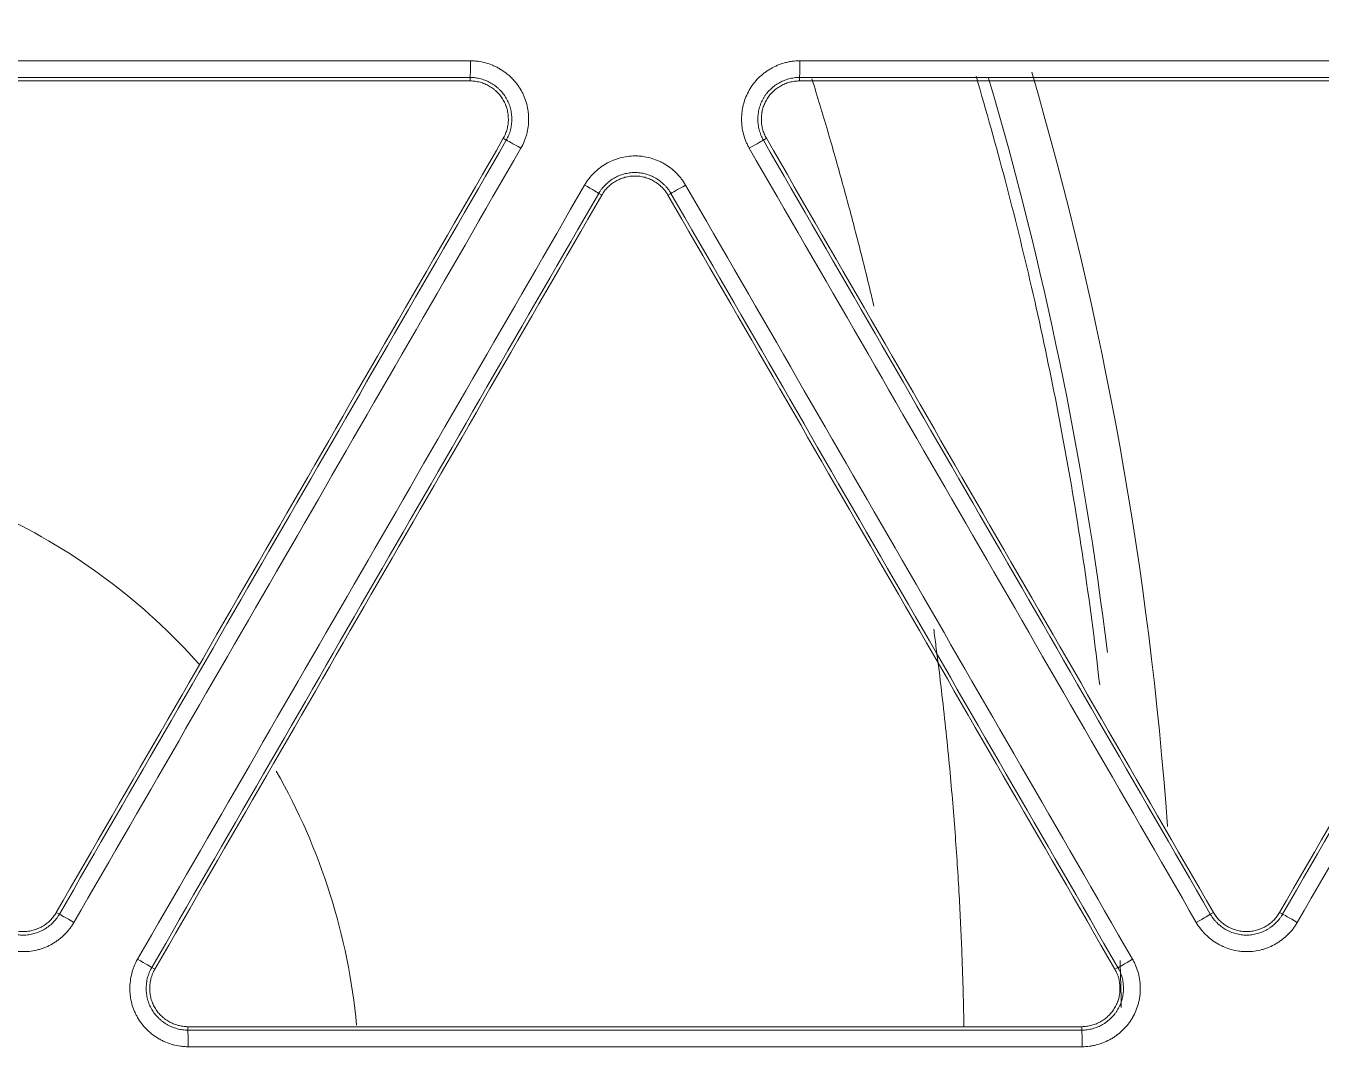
# Model space of a CAD drawing. Header units: inches. Extents: x 405346 to 489838, y -25612 to 14934.
# Drawn here: x 467314.34 to 467351.39, y 4321.95 to 4351.68 of the extents above; entities that cross this region are included whole.
import ezdxf

# ---------------------------------------------------------------- set-up
doc = ezdxf.new("R2010")
doc.units = ezdxf.units.IN
doc.header["$LTSCALE"] = 200
doc.header["$MEASUREMENT"] = 0
doc.layers.add('SS-EQ', color=2, linetype='Continuous', lineweight=20)

# ---------------------------------------------------------------- blocks, each defined once
blk = doc.blocks.new('4way무풍')
at = {"layer": 'SS-EQ'}
for p, q in [((82.781, 28.682), (82.781, 28.782)), ((92.203, 28.782), (92.203, 28.682)), ((83.815, 26.991), (83.729, 27.041)), ((91.255, 27.041), (91.168, 26.991)), ((86.544, 25.415), (86.458, 25.465)), ((88.526, 25.465), (88.44, 25.415)), ((70.941, 4.892), (71.028, 4.843)), ((103.956, 4.842), (104.043, 4.892)), ((105.938, 4.892), (106.024, 4.843)), ((73.67, 3.317), (73.757, 3.267)), ((101.227, 3.267), (101.313, 3.317)), ((74.705, 1.625), (74.705, 1.525)), ((100.279, 1.525), (100.279, 1.625))]:
    blk.add_line(p, q, dxfattribs=at)
for centre, radius, start, end in [((0, 0), 102.993, 4.09253, 16.31439), ((0, 0), 101.761, 6.95812, 16.43625), ((61.6, 0), 18.006, 41.7312, 64.5963), ((61.6, 0), 18.006, 5.307, 29.7385)]:
    blk.add_arc(centre, radius, start, end, dxfattribs=at)
for centre, major_axis, ratio, start_param, end_param in [((82.781, 29.256), (0, 0.474), 0.014534, 3.176605, 4.716392), ((92.203, 29.256), (0, -0.474), 0.016394, 0.034867, 1.574608), ((84.225, 26.754), (0.41, -0.237), 0.010572, 1.559738, 3.106684), ((90.758, 26.754), (-0.41, -0.237), 0.005043, 1.586539, 3.106686), ((86.047, 25.702), (-0.41, 0.237), 0.010606, 3.176501, 4.700915), ((88.936, 25.702), (0.41, 0.237), 0.004965, 3.1765, 4.727779), ((71.438, 4.606), (0.41, -0.237), 0.006886, 1.560173, 3.106685), ((103.546, 4.606), (-0.41, -0.237), 0.009042, 1.587555, 3.106685), ((106.434, 4.606), (0.41, -0.237), 0.010293, 1.554051, 3.106684), ((73.26, 3.554), (-0.41, 0.237), 0.006926, 3.1765, 4.701388), ((101.723, 3.554), (-0.41, -0.237), 0.008957, 0.034908, 1.587165), ((74.704, 1.052), (0, 0.474), 0.013267, 4.712531, 6.248276), ((100.279, 1.052), (0, 0.474), 0.018355, 4.712513, 6.248273)]:
    blk.add_ellipse(centre, major_axis=major_axis, ratio=ratio, start_param=start_param, end_param=end_param, dxfattribs=at)
for points, knots in [([(0.032, 346.294), (6.969, 346.294), (13.906, 346.294), (27.78, 346.294), (34.717, 346.294), (55.528, 346.294), (69.403, 346.294), (97.151, 346.294), (111.025, 346.294), (138.774, 346.294), (152.648, 346.294), (180.396, 346.294), (194.27, 346.294), (215.082, 346.294), (222.019, 346.294), (235.893, 346.294), (242.83, 346.293), (253.236, 346.293), (256.704, 346.293), (263.641, 346.293), (267.11, 346.293), (272.313, 346.294), (274.047, 346.294), (276.648, 346.294), (277.516, 346.294), (279.25, 346.293), (280.117, 346.293), (281.418, 346.292), (281.851, 346.292), (282.718, 346.292), (283.152, 346.292), (283.802, 346.293), (284.019, 346.293), (284.453, 346.293), (284.669, 346.294), (285.103, 346.293), (285.32, 346.293), (285.753, 346.29), (285.97, 346.288), (286.62, 346.277), (287.054, 346.265), (287.92, 346.231), (288.353, 346.21), (289.653, 346.132), (290.519, 346.062), (291.818, 345.929), (292.25, 345.88), (292.899, 345.799), (293.116, 345.771), (293.548, 345.712), (294.627, 345.561), (295.697, 345.381), (298.249, 344.897), (299.929, 344.504), (302.417, 343.81), (304.065, 343.312), (305.692, 342.745), (308.116, 341.843), (309.711, 341.171), (311.481, 340.335), (311.677, 340.241), (312.069, 340.051), (312.265, 339.955), (312.851, 339.663), (313.238, 339.464), (314.393, 338.857), (315.91, 338.017), (317.385, 337.118), (318.837, 336.19), (319.553, 335.711), (320.962, 334.724), (322.351, 333.707), (324.369, 332.094), (326.323, 330.393), (327.582, 329.199), (328.355, 328.434), (328.586, 328.204), (328.815, 327.97), (328.968, 327.815), (329.044, 327.736), (329.423, 327.345), (329.723, 327.029), (330.61, 326.072), (331.762, 324.776), (333.399, 322.77), (334.43, 321.391), (335.932, 319.291), (336.873, 317.85), (338.196, 315.627), (339.047, 314.124), (339.838, 312.579), (340.313, 311.601), (340.454, 311.306), (340.593, 311.01), (340.685, 310.812), (340.731, 310.713), (340.958, 310.218), (341.136, 309.82), (341.654, 308.624), (342.309, 307.019), (343.186, 304.582), (343.7, 302.939), (344.419, 300.459), (344.828, 298.787), (345.336, 296.251), (345.487, 295.4), (345.755, 293.69), (345.871, 292.83), (345.994, 291.749), (346.017, 291.532), (346.062, 291.099), (346.083, 290.881), (346.143, 290.23), (346.178, 289.796), (346.239, 288.927), (346.265, 288.492), (346.307, 287.624), (346.324, 287.189), (346.342, 286.538), (346.347, 286.32), (346.354, 285.886), (346.356, 285.669), (346.359, 285.234), (346.359, 285.017), (346.359, 284.582), (346.359, 284.365), (346.359, 283.714), (346.358, 283.279), (346.358, 282.41), (346.358, 281.976), (346.358, 280.672), (346.358, 279.803), (346.359, 278.065), (346.359, 277.196), (346.359, 274.59), (346.359, 272.852), (346.358, 264.162), (346.359, 257.21), (346.359, 236.355), (346.359, 222.452), (346.359, 194.646), (346.359, 180.742), (346.359, 152.936), (346.359, 139.033), (346.359, 111.226), (346.359, 69.516), (346.359, 27.806), (346.359, 0)], [0, 0, 0, 0, 0.03125, 0.03125, 0.0625, 0.0625, 0.125, 0.125, 0.1875, 0.1875, 0.25, 0.25, 0.3125, 0.3125, 0.34375, 0.34375, 0.375, 0.375, 0.390625, 0.390625, 0.40625, 0.40625, 0.414062, 0.414062, 0.417969, 0.417969, 0.421875, 0.421875, 0.423828, 0.423828, 0.425781, 0.425781, 0.426758, 0.426758, 0.427734, 0.427734, 0.428711, 0.428711, 0.429687, 0.429687, 0.431641, 0.431641, 0.433594, 0.433594, 0.4375, 0.4375, 0.439453, 0.439453, 0.44043, 0.44043, 0.441406, 0.445312, 0.445312, 0.453125, 0.453125, 0.457031, 0.460937, 0.460937, 0.46875, 0.46875, 0.469727, 0.469727, 0.470703, 0.470703, 0.472656, 0.472656, 0.476562, 0.480469, 0.480469, 0.484375, 0.484375, 0.488281, 0.492187, 0.496094, 0.5, 0.5, 0.500977, 0.501465, 0.501465, 0.501953, 0.501953, 0.503906, 0.503906, 0.507812, 0.511719, 0.515625, 0.515625, 0.523437, 0.523437, 0.527344, 0.53125, 0.53125, 0.532227, 0.532715, 0.532715, 0.533203, 0.533203, 0.535156, 0.535156, 0.539062, 0.542969, 0.546875, 0.546875, 0.554687, 0.554687, 0.558594, 0.558594, 0.5625, 0.5625, 0.563477, 0.563477, 0.564453, 0.564453, 0.566406, 0.566406, 0.568359, 0.568359, 0.570312, 0.570312, 0.571289, 0.571289, 0.572266, 0.572266, 0.573242, 0.573242, 0.574219, 0.574219, 0.576172, 0.576172, 0.578125, 0.578125, 0.582031, 0.582031, 0.585937, 0.585937, 0.59375, 0.59375, 0.625, 0.625, 0.6875, 0.6875, 0.75, 0.75, 0.8125, 0.8125, 0.875, 1, 1, 1, 1]), ([(345.164, 0), (345.164, 27.72), (345.163, 69.299), (345.162, 110.879), (345.161, 138.598), (345.16, 152.458), (345.159, 180.178), (345.157, 194.038), (345.154, 221.758), (345.152, 235.618), (345.147, 256.407), (345.146, 263.337), (345.145, 272), (345.145, 273.732), (345.144, 276.331), (345.144, 277.197), (345.143, 278.93), (345.142, 279.796), (345.142, 281.095), (345.141, 281.528), (345.141, 282.395), (345.142, 282.828), (345.141, 283.694), (345.141, 284.127), (345.14, 284.777), (345.139, 284.993), (345.136, 285.426), (345.134, 285.643), (345.124, 286.293), (345.113, 286.726), (345.081, 287.592), (345.06, 288.025), (345.009, 288.891), (344.979, 289.324), (344.926, 289.973), (344.898, 290.298), (344.868, 290.622), (344.847, 290.839), (344.836, 290.947), (344.736, 291.92), (344.629, 292.78), (344.379, 294.49), (344.236, 295.34), (343.754, 297.876), (343.361, 299.547), (342.666, 302.024), (342.167, 303.666), (341.312, 306.1), (340.67, 307.703), (340.162, 308.898), (339.901, 309.494), (339.629, 310.086), (339.446, 310.481), (339.353, 310.677), (338.885, 311.657), (338.495, 312.43), (337.684, 313.954), (337.263, 314.706), (336.391, 316.188), (335.94, 316.919), (335.007, 318.359), (334.525, 319.069), (333.532, 320.468), (332.508, 321.846), (330.881, 323.85), (329.736, 325.143), (328.853, 326.097), (328.555, 326.413), (328.177, 326.804), (328.101, 326.882), (327.949, 327.037), (327.721, 327.27), (327.491, 327.5), (326.721, 328.264), (325.466, 329.454), (323.518, 331.149), (321.504, 332.755), (320.119, 333.766), (318.711, 334.748), (317.997, 335.224), (316.546, 336.146), (315.81, 336.592), (314.315, 337.454), (313.557, 337.87), (312.595, 338.371), (312.305, 338.52), (312.014, 338.666), (311.82, 338.764), (311.722, 338.812), (311.235, 339.053), (310.844, 339.24), (309.666, 339.79), (308.875, 340.138), (307.283, 340.799), (305.68, 341.425), (303.244, 342.257), (301.598, 342.742), (299.114, 343.417), (297.436, 343.796), (294.888, 344.258), (294.033, 344.394), (292.957, 344.542), (292.742, 344.57), (292.31, 344.625), (291.663, 344.703), (291.015, 344.771), (289.72, 344.892), (288.856, 344.953), (287.56, 345.018), (287.128, 345.036), (286.48, 345.054), (286.264, 345.059), (285.832, 345.066), (285.615, 345.069), (285.183, 345.072), (284.967, 345.073), (284.535, 345.074), (284.318, 345.075), (283.67, 345.075), (283.237, 345.076), (282.589, 345.076), (282.373, 345.076), (281.94, 345.076), (281.724, 345.076), (281.076, 345.076), (280.643, 345.076), (279.346, 345.077), (278.481, 345.077), (276.752, 345.078), (275.887, 345.078), (273.293, 345.079), (271.563, 345.079), (262.916, 345.08), (255.998, 345.082), (242.162, 345.085), (235.244, 345.086), (221.408, 345.088), (214.49, 345.089), (193.736, 345.092), (179.9, 345.093), (152.228, 345.095), (138.392, 345.096), (110.72, 345.097), (96.884, 345.097), (69.212, 345.098), (55.376, 345.098), (34.622, 345.098), (27.704, 345.099), (13.868, 345.099), (6.95, 345.099), (0.032, 345.099)], [0, 0, 0, 0, 0.125, 0.1875, 0.1875, 0.25, 0.25, 0.3125, 0.3125, 0.375, 0.375, 0.40625, 0.40625, 0.414063, 0.414063, 0.417969, 0.417969, 0.421875, 0.421875, 0.423828, 0.423828, 0.425781, 0.425781, 0.427734, 0.427734, 0.428711, 0.428711, 0.429688, 0.429688, 0.431641, 0.431641, 0.433594, 0.433594, 0.435547, 0.435547, 0.436523, 0.437012, 0.437012, 0.4375, 0.4375, 0.441406, 0.441406, 0.445313, 0.445313, 0.453125, 0.453125, 0.457031, 0.460938, 0.464844, 0.464844, 0.466797, 0.467773, 0.467773, 0.46875, 0.46875, 0.472656, 0.472656, 0.476563, 0.476563, 0.480469, 0.480469, 0.484375, 0.484375, 0.488281, 0.492188, 0.496094, 0.496094, 0.498047, 0.498047, 0.498535, 0.498535, 0.499023, 0.5, 0.5, 0.503906, 0.507813, 0.511719, 0.515625, 0.515625, 0.519531, 0.519531, 0.523438, 0.523438, 0.527344, 0.527344, 0.52832, 0.528809, 0.528809, 0.529297, 0.529297, 0.53125, 0.53125, 0.535156, 0.535156, 0.539063, 0.542969, 0.546875, 0.546875, 0.554688, 0.554688, 0.558594, 0.558594, 0.55957, 0.55957, 0.560547, 0.5625, 0.5625, 0.566406, 0.566406, 0.568359, 0.568359, 0.569336, 0.569336, 0.570313, 0.570313, 0.571289, 0.571289, 0.572266, 0.572266, 0.574219, 0.574219, 0.575195, 0.575195, 0.576172, 0.576172, 0.578125, 0.578125, 0.582031, 0.582031, 0.585938, 0.585938, 0.59375, 0.59375, 0.625, 0.625, 0.65625, 0.65625, 0.6875, 0.6875, 0.75, 0.75, 0.8125, 0.8125, 0.875, 0.875, 0.9375, 0.9375, 0.96875, 0.96875, 1, 1, 1, 1]), ([(82.788, 29.258), (82.824, 29.258), (82.861, 29.256), (82.934, 29.251), (82.97, 29.248), (83.078, 29.233), (83.22, 29.204), (83.357, 29.157), (83.441, 29.122), (83.458, 29.114), (83.492, 29.099), (83.541, 29.076), (83.589, 29.05), (83.683, 28.996), (83.743, 28.956), (83.83, 28.89), (83.858, 28.867), (83.899, 28.831), (83.913, 28.818), (83.94, 28.794), (83.953, 28.781), (84.018, 28.717), (84.114, 28.608), (84.195, 28.488), (84.249, 28.393), (84.267, 28.361), (84.299, 28.295), (84.314, 28.262), (84.356, 28.16), (84.379, 28.091), (84.416, 27.951), (84.43, 27.88), (84.444, 27.772), (84.447, 27.736), (84.451, 27.681), (84.452, 27.663), (84.453, 27.626), (84.453, 27.608), (84.453, 27.517), (84.444, 27.373), (84.416, 27.23), (84.393, 27.142), (84.388, 27.124), (84.378, 27.089), (84.361, 27.037), (84.342, 26.986), (84.301, 26.885), (84.269, 26.819), (84.232, 26.756)], [0, 0, 0, 0, 0.03125, 0.03125, 0.0625, 0.0625, 0.125, 0.1875, 0.1875, 0.203125, 0.203125, 0.21875, 0.25, 0.25, 0.3125, 0.3125, 0.34375, 0.34375, 0.359375, 0.359375, 0.375, 0.375, 0.4375, 0.5, 0.5, 0.53125, 0.53125, 0.5625, 0.5625, 0.625, 0.625, 0.6875, 0.6875, 0.71875, 0.71875, 0.734375, 0.734375, 0.75, 0.75, 0.8125, 0.875, 0.875, 0.890625, 0.890625, 0.90625, 0.9375, 0.9375, 1, 1, 1, 1]), ([(90.766, 26.756), (90.748, 26.787), (90.73, 26.82), (90.698, 26.886), (90.683, 26.919), (90.642, 27.02), (90.596, 27.157), (90.568, 27.299), (90.557, 27.39), (90.555, 27.408), (90.551, 27.445), (90.547, 27.499), (90.545, 27.554), (90.545, 27.662), (90.55, 27.734), (90.564, 27.842), (90.569, 27.878), (90.58, 27.932), (90.584, 27.95), (90.592, 27.986), (90.596, 28.003), (90.619, 28.091), (90.665, 28.229), (90.729, 28.359), (90.783, 28.454), (90.803, 28.485), (90.844, 28.546), (90.865, 28.576), (90.932, 28.663), (90.98, 28.717), (91.083, 28.819), (91.138, 28.866), (91.224, 28.933), (91.254, 28.954), (91.299, 28.984), (91.315, 28.994), (91.346, 29.013), (91.362, 29.023), (91.44, 29.068), (91.57, 29.133), (91.707, 29.18), (91.795, 29.204), (91.813, 29.208), (91.849, 29.217), (91.902, 29.229), (91.956, 29.238), (92.064, 29.253), (92.137, 29.257), (92.21, 29.257)], [0, 0, 0, 0, 0.03125, 0.03125, 0.0625, 0.0625, 0.125, 0.1875, 0.1875, 0.203125, 0.203125, 0.21875, 0.25, 0.25, 0.3125, 0.3125, 0.34375, 0.34375, 0.359375, 0.359375, 0.375, 0.375, 0.4375, 0.5, 0.5, 0.53125, 0.53125, 0.5625, 0.5625, 0.625, 0.625, 0.6875, 0.6875, 0.71875, 0.71875, 0.734375, 0.734375, 0.75, 0.75, 0.8125, 0.875, 0.875, 0.890625, 0.890625, 0.90625, 0.9375, 0.9375, 1, 1, 1, 1]), ([(83.815, 26.991), (83.818, 26.997), (83.821, 27.002), (83.828, 27.014), (83.837, 27.031), (83.858, 27.072), (83.885, 27.131), (83.903, 27.18), (83.919, 27.23), (83.927, 27.255), (83.947, 27.331), (83.966, 27.433), (83.973, 27.536), (83.973, 27.614), (83.972, 27.64), (83.968, 27.693), (83.966, 27.719), (83.956, 27.796), (83.946, 27.847), (83.92, 27.947), (83.903, 27.996), (83.874, 28.069), (83.863, 28.093), (83.84, 28.14), (83.827, 28.163), (83.788, 28.231), (83.73, 28.317), (83.661, 28.395), (83.606, 28.45), (83.586, 28.467), (83.547, 28.502), (83.527, 28.518), (83.465, 28.565), (83.421, 28.594), (83.354, 28.633), (83.32, 28.651), (83.285, 28.668), (83.261, 28.679), (83.249, 28.684), (83.188, 28.709), (83.09, 28.743), (82.989, 28.764), (82.912, 28.775), (82.886, 28.778), (82.846, 28.78), (82.833, 28.781), (82.814, 28.782), (82.807, 28.782), (82.794, 28.782), (82.787, 28.782), (82.781, 28.782)], [0, 0, 0, 0, 0.007813, 0.007813, 0.015625, 0.03125, 0.0625, 0.09375, 0.09375, 0.125, 0.125, 0.1875, 0.25, 0.25, 0.28125, 0.28125, 0.3125, 0.3125, 0.375, 0.375, 0.4375, 0.4375, 0.46875, 0.46875, 0.5, 0.5, 0.5625, 0.625, 0.625, 0.65625, 0.65625, 0.6875, 0.6875, 0.75, 0.75, 0.78125, 0.796875, 0.796875, 0.8125, 0.8125, 0.875, 0.9375, 0.9375, 0.96875, 0.96875, 0.984375, 0.984375, 0.992188, 0.992188, 1, 1, 1, 1]), ([(82.781, 28.682), (82.829, 28.682), (82.877, 28.679), (82.971, 28.666), (83.017, 28.657), (83.086, 28.638), (83.109, 28.631), (83.155, 28.615), (83.177, 28.606), (83.243, 28.579), (83.328, 28.536), (83.408, 28.484), (83.455, 28.447), (83.465, 28.44), (83.484, 28.425), (83.511, 28.402), (83.537, 28.377), (83.588, 28.327), (83.619, 28.292), (83.663, 28.235), (83.677, 28.216), (83.704, 28.176), (83.717, 28.156), (83.753, 28.094), (83.794, 28.008), (83.825, 27.918), (83.843, 27.849), (83.848, 27.825), (83.857, 27.778), (83.861, 27.754), (83.87, 27.684), (83.873, 27.636), (83.873, 27.565), (83.872, 27.529), (83.869, 27.493), (83.867, 27.469), (83.866, 27.457), (83.858, 27.398), (83.84, 27.304), (83.81, 27.214), (83.774, 27.126), (83.753, 27.082), (83.729, 27.041)], [0, 0, 0, 0, 0.0625, 0.0625, 0.125, 0.125, 0.15625, 0.15625, 0.1875, 0.1875, 0.25, 0.3125, 0.3125, 0.328125, 0.328125, 0.34375, 0.375, 0.375, 0.4375, 0.4375, 0.46875, 0.46875, 0.5, 0.5, 0.5625, 0.625, 0.625, 0.65625, 0.65625, 0.6875, 0.6875, 0.75, 0.75, 0.78125, 0.796875, 0.796875, 0.8125, 0.8125, 0.875, 0.9375, 0.9375, 1, 1, 1, 1]), ([(92.203, 28.782), (92.196, 28.782), (92.19, 28.782), (92.177, 28.782), (92.157, 28.781), (92.111, 28.779), (92.047, 28.772), (91.995, 28.764), (91.944, 28.753), (91.918, 28.747), (91.843, 28.726), (91.745, 28.692), (91.652, 28.646), (91.584, 28.607), (91.562, 28.593), (91.518, 28.564), (91.497, 28.549), (91.435, 28.502), (91.396, 28.468), (91.322, 28.395), (91.288, 28.356), (91.24, 28.294), (91.224, 28.273), (91.195, 28.229), (91.181, 28.207), (91.142, 28.139), (91.119, 28.092), (91.08, 27.996), (91.064, 27.947), (91.044, 27.872), (91.038, 27.846), (91.028, 27.795), (91.024, 27.769), (91.014, 27.692), (91.011, 27.64), (91.011, 27.562), (91.012, 27.536), (91.014, 27.497), (91.015, 27.484), (91.018, 27.458), (91.019, 27.445), (91.028, 27.38), (91.047, 27.278), (91.08, 27.18), (91.109, 27.108), (91.12, 27.084), (91.137, 27.048), (91.143, 27.037), (91.152, 27.019), (91.156, 27.014), (91.162, 27.002), (91.165, 26.996), (91.168, 26.991)], [0, 0, 0, 0, 0.007812, 0.007812, 0.015625, 0.03125, 0.0625, 0.09375, 0.09375, 0.125, 0.125, 0.1875, 0.25, 0.25, 0.28125, 0.28125, 0.3125, 0.3125, 0.375, 0.375, 0.4375, 0.4375, 0.46875, 0.46875, 0.5, 0.5, 0.5625, 0.5625, 0.625, 0.625, 0.65625, 0.65625, 0.6875, 0.6875, 0.75, 0.75, 0.78125, 0.78125, 0.796875, 0.796875, 0.8125, 0.8125, 0.875, 0.9375, 0.9375, 0.96875, 0.96875, 0.984375, 0.984375, 0.992187, 0.992187, 1, 1, 1, 1]), ([(91.255, 27.041), (91.231, 27.082), (91.21, 27.125), (91.174, 27.213), (91.159, 27.258), (91.141, 27.328), (91.136, 27.351), (91.127, 27.398), (91.123, 27.422), (91.114, 27.493), (91.108, 27.588), (91.114, 27.683), (91.122, 27.743), (91.123, 27.754), (91.127, 27.778), (91.133, 27.813), (91.141, 27.848), (91.159, 27.917), (91.174, 27.962), (91.201, 28.028), (91.211, 28.05), (91.232, 28.093), (91.243, 28.114), (91.279, 28.177), (91.332, 28.256), (91.395, 28.327), (91.446, 28.377), (91.464, 28.394), (91.5, 28.425), (91.519, 28.44), (91.576, 28.483), (91.615, 28.51), (91.677, 28.546), (91.698, 28.557), (91.741, 28.578), (91.763, 28.588), (91.829, 28.616), (91.919, 28.647), (92.012, 28.666), (92.107, 28.679), (92.155, 28.682), (92.203, 28.682)], [0, 0, 0, 0, 0.0625, 0.0625, 0.125, 0.125, 0.15625, 0.15625, 0.1875, 0.1875, 0.25, 0.3125, 0.3125, 0.328125, 0.328125, 0.34375, 0.375, 0.375, 0.4375, 0.4375, 0.46875, 0.46875, 0.5, 0.5, 0.5625, 0.625, 0.625, 0.65625, 0.65625, 0.6875, 0.6875, 0.75, 0.75, 0.78125, 0.78125, 0.8125, 0.8125, 0.875, 0.9375, 0.9375, 1, 1, 1, 1]), ([(92.558, 28.743), (92.578, 28.679), (92.751, 28.12), (93.064, 27.072), (93.478, 25.605), (93.861, 24.162), (94.14, 23.041), (94.293, 22.402), (94.332, 22.235)], [0, 0, 0, 0, 0.029654, 0.260295, 0.486357, 0.707688, 0.924144, 1, 1, 1, 1]), ([(100.791, 11.405), (100.737, 11.879), (100.541, 13.506), (100.144, 16.241), (99.547, 19.561), (98.865, 22.754), (98.108, 25.82), (97.547, 27.825), (97.256, 28.811), (97.252, 28.821)], [0, 0, 0, 0, 0.080519, 0.276211, 0.465738, 0.64918, 0.826621, 0.998138, 1, 1, 1, 1]), ([(86.055, 25.704), (86.073, 25.735), (86.092, 25.766), (86.133, 25.827), (86.155, 25.857), (86.221, 25.943), (86.317, 26.051), (86.427, 26.146), (86.499, 26.202), (86.514, 26.213), (86.544, 26.234), (86.589, 26.265), (86.635, 26.294), (86.729, 26.348), (86.794, 26.38), (86.894, 26.422), (86.928, 26.435), (86.98, 26.453), (86.998, 26.459), (87.033, 26.469), (87.05, 26.474), (87.138, 26.498), (87.209, 26.513), (87.352, 26.532), (87.424, 26.537), (87.534, 26.537), (87.571, 26.536), (87.644, 26.531), (87.68, 26.528), (87.789, 26.513), (87.86, 26.498), (88, 26.46), (88.068, 26.437), (88.169, 26.395), (88.202, 26.38), (88.251, 26.356), (88.268, 26.347), (88.3, 26.33), (88.316, 26.321), (88.394, 26.276), (88.515, 26.196), (88.625, 26.101), (88.689, 26.036), (88.702, 26.023), (88.727, 25.997), (88.764, 25.956), (88.799, 25.914), (88.866, 25.828), (88.907, 25.767), (88.943, 25.704)], [0, 0, 0, 0, 0.03125, 0.03125, 0.0625, 0.0625, 0.125, 0.1875, 0.1875, 0.203125, 0.203125, 0.21875, 0.25, 0.25, 0.3125, 0.3125, 0.34375, 0.34375, 0.359375, 0.359375, 0.375, 0.375, 0.4375, 0.4375, 0.5, 0.5, 0.53125, 0.53125, 0.5625, 0.5625, 0.625, 0.625, 0.6875, 0.6875, 0.71875, 0.71875, 0.734375, 0.734375, 0.75, 0.75, 0.8125, 0.875, 0.875, 0.890625, 0.890625, 0.90625, 0.9375, 0.9375, 1, 1, 1, 1]), ([(88.526, 25.465), (88.523, 25.471), (88.519, 25.476), (88.513, 25.488), (88.502, 25.504), (88.477, 25.543), (88.439, 25.596), (88.406, 25.636), (88.371, 25.675), (88.353, 25.694), (88.297, 25.749), (88.219, 25.817), (88.133, 25.874), (88.065, 25.913), (88.042, 25.926), (87.995, 25.949), (87.971, 25.96), (87.899, 25.99), (87.85, 26.007), (87.75, 26.034), (87.699, 26.045), (87.621, 26.055), (87.595, 26.058), (87.543, 26.061), (87.517, 26.062), (87.438, 26.062), (87.387, 26.059), (87.284, 26.044), (87.233, 26.034), (87.158, 26.013), (87.133, 26.005), (87.083, 25.988), (87.059, 25.979), (86.987, 25.949), (86.941, 25.926), (86.874, 25.887), (86.84, 25.867), (86.808, 25.844), (86.787, 25.829), (86.776, 25.821), (86.724, 25.782), (86.646, 25.714), (86.577, 25.636), (86.529, 25.575), (86.514, 25.554), (86.492, 25.521), (86.485, 25.51), (86.474, 25.493), (86.471, 25.488), (86.464, 25.477), (86.461, 25.471), (86.458, 25.465)], [0, 0, 0, 0, 0.007812, 0.007812, 0.015625, 0.03125, 0.0625, 0.09375, 0.09375, 0.125, 0.125, 0.1875, 0.25, 0.25, 0.28125, 0.28125, 0.3125, 0.3125, 0.375, 0.375, 0.4375, 0.4375, 0.46875, 0.46875, 0.5, 0.5, 0.5625, 0.5625, 0.625, 0.625, 0.65625, 0.65625, 0.6875, 0.6875, 0.75, 0.75, 0.78125, 0.796875, 0.796875, 0.8125, 0.8125, 0.875, 0.9375, 0.9375, 0.96875, 0.96875, 0.984375, 0.984375, 0.992187, 0.992187, 1, 1, 1, 1]), ([(86.544, 25.415), (86.568, 25.457), (86.595, 25.497), (86.653, 25.572), (86.685, 25.607), (86.736, 25.657), (86.753, 25.674), (86.789, 25.705), (86.808, 25.72), (86.865, 25.764), (86.944, 25.816), (87.03, 25.859), (87.085, 25.882), (87.096, 25.886), (87.119, 25.895), (87.152, 25.907), (87.187, 25.918), (87.255, 25.937), (87.302, 25.946), (87.372, 25.956), (87.396, 25.958), (87.444, 25.962), (87.468, 25.962), (87.54, 25.962), (87.635, 25.956), (87.728, 25.937), (87.797, 25.918), (87.82, 25.911), (87.865, 25.895), (87.888, 25.887), (87.954, 25.859), (87.996, 25.838), (88.058, 25.802), (88.089, 25.784), (88.118, 25.763), (88.138, 25.749), (88.147, 25.742), (88.195, 25.706), (88.267, 25.643), (88.33, 25.572), (88.389, 25.497), (88.416, 25.457), (88.44, 25.415)], [0, 0, 0, 0, 0.0625, 0.0625, 0.125, 0.125, 0.15625, 0.15625, 0.1875, 0.1875, 0.25, 0.3125, 0.3125, 0.328125, 0.328125, 0.34375, 0.375, 0.375, 0.4375, 0.4375, 0.46875, 0.46875, 0.5, 0.5, 0.5625, 0.625, 0.625, 0.65625, 0.65625, 0.6875, 0.6875, 0.75, 0.75, 0.78125, 0.796875, 0.796875, 0.8125, 0.8125, 0.875, 0.9375, 0.9375, 1, 1, 1, 1]), ([(96.043, 12.995), (96.065, 12.835), (96.136, 12.3), (96.247, 11.405), (96.369, 10.323), (96.476, 9.28), (96.567, 8.276), (96.645, 7.313), (96.71, 6.39), (96.764, 5.509), (96.808, 4.671), (96.843, 3.874), (96.87, 3.121), (96.89, 2.412), (96.901, 1.921), (96.905, 1.668), (96.905, 1.636)], [0, 0, 0, 0, 0.042742, 0.141808, 0.237372, 0.32939, 0.41782, 0.502622, 0.583757, 0.66119, 0.734888, 0.804816, 0.870941, 0.933232, 0.991663, 1, 1, 1, 1]), ([(68.959, 4.842), (68.962, 4.837), (68.966, 4.831), (68.973, 4.82), (68.983, 4.803), (69.008, 4.765), (69.046, 4.712), (69.079, 4.672), (69.114, 4.633), (69.132, 4.614), (69.188, 4.558), (69.266, 4.49), (69.353, 4.433), (69.42, 4.394), (69.443, 4.382), (69.49, 4.358), (69.514, 4.348), (69.586, 4.318), (69.635, 4.301), (69.735, 4.273), (69.786, 4.263), (69.864, 4.252), (69.89, 4.25), (69.942, 4.246), (69.968, 4.245), (70.047, 4.245), (70.099, 4.249), (70.201, 4.263), (70.252, 4.274), (70.327, 4.294), (70.352, 4.302), (70.402, 4.319), (70.426, 4.329), (70.498, 4.359), (70.544, 4.382), (70.612, 4.421), (70.645, 4.441), (70.677, 4.463), (70.698, 4.478), (70.709, 4.486), (70.761, 4.526), (70.839, 4.594), (70.908, 4.671), (70.956, 4.733), (70.971, 4.754), (70.993, 4.787), (71, 4.798), (71.011, 4.814), (71.014, 4.82), (71.021, 4.831), (71.024, 4.837), (71.028, 4.843)], [0, 0, 0, 0, 0.007813, 0.007813, 0.015625, 0.03125, 0.0625, 0.09375, 0.09375, 0.125, 0.125, 0.1875, 0.25, 0.25, 0.28125, 0.28125, 0.3125, 0.3125, 0.375, 0.375, 0.4375, 0.4375, 0.46875, 0.46875, 0.5, 0.5, 0.5625, 0.5625, 0.625, 0.625, 0.65625, 0.65625, 0.6875, 0.6875, 0.75, 0.75, 0.78125, 0.796875, 0.796875, 0.8125, 0.8125, 0.875, 0.9375, 0.9375, 0.96875, 0.96875, 0.984375, 0.984375, 0.992187, 0.992187, 1, 1, 1, 1]), ([(70.941, 4.892), (70.917, 4.851), (70.891, 4.811), (70.832, 4.736), (70.801, 4.701), (70.75, 4.65), (70.732, 4.634), (70.696, 4.603), (70.677, 4.587), (70.62, 4.544), (70.541, 4.491), (70.456, 4.449), (70.4, 4.426), (70.389, 4.421), (70.367, 4.413), (70.333, 4.4), (70.299, 4.39), (70.23, 4.371), (70.184, 4.362), (70.113, 4.352), (70.09, 4.349), (70.042, 4.346), (70.018, 4.345), (69.946, 4.345), (69.851, 4.352), (69.758, 4.371), (69.688, 4.39), (69.665, 4.397), (69.62, 4.412), (69.598, 4.421), (69.532, 4.448), (69.489, 4.47), (69.427, 4.505), (69.397, 4.524), (69.367, 4.544), (69.348, 4.558), (69.338, 4.565), (69.29, 4.602), (69.218, 4.664), (69.155, 4.735), (69.097, 4.811), (69.07, 4.851), (69.046, 4.892)], [0, 0, 0, 0, 0.0625, 0.0625, 0.125, 0.125, 0.15625, 0.15625, 0.1875, 0.1875, 0.25, 0.3125, 0.3125, 0.328125, 0.328125, 0.34375, 0.375, 0.375, 0.4375, 0.4375, 0.46875, 0.46875, 0.5, 0.5, 0.5625, 0.625, 0.625, 0.65625, 0.65625, 0.6875, 0.6875, 0.75, 0.75, 0.78125, 0.796875, 0.796875, 0.8125, 0.8125, 0.875, 0.9375, 0.9375, 1, 1, 1, 1]), ([(103.956, 4.842), (103.959, 4.837), (103.962, 4.831), (103.969, 4.82), (103.979, 4.803), (104.004, 4.765), (104.042, 4.712), (104.076, 4.672), (104.111, 4.633), (104.129, 4.613), (104.184, 4.558), (104.263, 4.49), (104.349, 4.433), (104.417, 4.394), (104.44, 4.382), (104.487, 4.358), (104.511, 4.348), (104.583, 4.318), (104.632, 4.301), (104.732, 4.273), (104.782, 4.263), (104.86, 4.252), (104.887, 4.25), (104.939, 4.246), (104.965, 4.245), (105.044, 4.245), (105.095, 4.249), (105.198, 4.263), (105.249, 4.274), (105.324, 4.294), (105.349, 4.302), (105.398, 4.319), (105.423, 4.329), (105.495, 4.359), (105.541, 4.382), (105.608, 4.421), (105.641, 4.441), (105.674, 4.463), (105.695, 4.478), (105.706, 4.486), (105.758, 4.526), (105.836, 4.594), (105.905, 4.671), (105.953, 4.733), (105.968, 4.754), (105.99, 4.787), (105.997, 4.798), (106.007, 4.814), (106.011, 4.82), (106.018, 4.831), (106.021, 4.837), (106.024, 4.843)], [0, 0, 0, 0, 0.007812, 0.007812, 0.015625, 0.03125, 0.0625, 0.09375, 0.09375, 0.125, 0.125, 0.1875, 0.25, 0.25, 0.28125, 0.28125, 0.3125, 0.3125, 0.375, 0.375, 0.4375, 0.4375, 0.46875, 0.46875, 0.5, 0.5, 0.5625, 0.5625, 0.625, 0.625, 0.65625, 0.65625, 0.6875, 0.6875, 0.75, 0.75, 0.78125, 0.796875, 0.796875, 0.8125, 0.8125, 0.875, 0.9375, 0.9375, 0.96875, 0.96875, 0.984375, 0.984375, 0.992187, 0.992187, 1, 1, 1, 1]), ([(105.938, 4.892), (105.914, 4.851), (105.887, 4.811), (105.829, 4.736), (105.798, 4.701), (105.747, 4.65), (105.729, 4.634), (105.693, 4.603), (105.674, 4.587), (105.617, 4.544), (105.538, 4.491), (105.453, 4.449), (105.397, 4.426), (105.386, 4.421), (105.364, 4.413), (105.33, 4.4), (105.296, 4.39), (105.227, 4.371), (105.181, 4.362), (105.11, 4.352), (105.086, 4.349), (105.039, 4.346), (105.014, 4.345), (104.942, 4.345), (104.848, 4.352), (104.754, 4.371), (104.685, 4.39), (104.662, 4.397), (104.617, 4.412), (104.594, 4.421), (104.529, 4.448), (104.486, 4.47), (104.424, 4.505), (104.394, 4.524), (104.364, 4.544), (104.345, 4.558), (104.335, 4.565), (104.287, 4.602), (104.215, 4.664), (104.152, 4.735), (104.094, 4.811), (104.067, 4.851), (104.043, 4.892)], [0, 0, 0, 0, 0.0625, 0.0625, 0.125, 0.125, 0.15625, 0.15625, 0.1875, 0.1875, 0.25, 0.3125, 0.3125, 0.328125, 0.328125, 0.34375, 0.375, 0.375, 0.4375, 0.4375, 0.46875, 0.46875, 0.5, 0.5, 0.5625, 0.625, 0.625, 0.65625, 0.65625, 0.6875, 0.6875, 0.75, 0.75, 0.78125, 0.796875, 0.796875, 0.8125, 0.8125, 0.875, 0.9375, 0.9375, 1, 1, 1, 1]), ([(71.444, 4.606), (71.425, 4.574), (71.406, 4.543), (71.365, 4.482), (71.344, 4.453), (71.277, 4.367), (71.181, 4.258), (71.072, 4.163), (70.999, 4.108), (70.984, 4.097), (70.954, 4.075), (70.909, 4.044), (70.863, 4.016), (70.769, 3.961), (70.704, 3.929), (70.604, 3.887), (70.57, 3.874), (70.518, 3.857), (70.501, 3.851), (70.466, 3.84), (70.448, 3.835), (70.36, 3.811), (70.289, 3.797), (70.146, 3.777), (70.074, 3.772), (69.964, 3.772), (69.928, 3.773), (69.854, 3.778), (69.818, 3.782), (69.709, 3.796), (69.638, 3.811), (69.498, 3.849), (69.43, 3.872), (69.329, 3.914), (69.296, 3.929), (69.247, 3.954), (69.231, 3.962), (69.198, 3.979), (69.182, 3.988), (69.104, 4.034), (68.983, 4.114), (68.874, 4.209), (68.809, 4.273), (68.796, 4.286), (68.771, 4.313), (68.734, 4.353), (68.699, 4.395), (68.632, 4.482), (68.591, 4.542), (68.555, 4.606)], [0, 0, 0, 0, 0.03125, 0.03125, 0.0625, 0.0625, 0.125, 0.1875, 0.1875, 0.203125, 0.203125, 0.21875, 0.25, 0.25, 0.3125, 0.3125, 0.34375, 0.34375, 0.359375, 0.359375, 0.375, 0.375, 0.4375, 0.4375, 0.5, 0.5, 0.53125, 0.53125, 0.5625, 0.5625, 0.625, 0.625, 0.6875, 0.6875, 0.71875, 0.71875, 0.734375, 0.734375, 0.75, 0.75, 0.8125, 0.875, 0.875, 0.890625, 0.890625, 0.90625, 0.9375, 0.9375, 1, 1, 1, 1]), ([(106.444, 4.606), (106.425, 4.574), (106.406, 4.543), (106.365, 4.482), (106.344, 4.453), (106.277, 4.366), (106.181, 4.258), (106.072, 4.163), (105.999, 4.108), (105.984, 4.097), (105.954, 4.075), (105.909, 4.044), (105.863, 4.016), (105.769, 3.961), (105.704, 3.929), (105.604, 3.887), (105.57, 3.874), (105.518, 3.857), (105.5, 3.851), (105.466, 3.84), (105.448, 3.835), (105.36, 3.811), (105.289, 3.797), (105.146, 3.777), (105.074, 3.772), (104.964, 3.772), (104.928, 3.773), (104.854, 3.778), (104.818, 3.782), (104.709, 3.796), (104.638, 3.811), (104.498, 3.849), (104.43, 3.872), (104.329, 3.914), (104.296, 3.929), (104.247, 3.954), (104.231, 3.962), (104.198, 3.979), (104.182, 3.988), (104.104, 4.034), (103.983, 4.114), (103.874, 4.209), (103.809, 4.273), (103.796, 4.286), (103.771, 4.313), (103.734, 4.353), (103.699, 4.395), (103.632, 4.482), (103.591, 4.542), (103.555, 4.606)], [0, 0, 0, 0, 0.03125, 0.03125, 0.0625, 0.0625, 0.125, 0.1875, 0.1875, 0.203125, 0.203125, 0.21875, 0.25, 0.25, 0.3125, 0.3125, 0.34375, 0.34375, 0.359375, 0.359375, 0.375, 0.375, 0.4375, 0.4375, 0.5, 0.5, 0.53125, 0.53125, 0.5625, 0.5625, 0.625, 0.625, 0.6875, 0.6875, 0.71875, 0.71875, 0.734375, 0.734375, 0.75, 0.75, 0.8125, 0.875, 0.875, 0.890625, 0.890625, 0.90625, 0.9375, 0.9375, 1, 1, 1, 1]), ([(74.711, 1.052), (74.674, 1.052), (74.637, 1.053), (74.564, 1.058), (74.528, 1.062), (74.42, 1.077), (74.278, 1.106), (74.141, 1.153), (74.057, 1.188), (74.04, 1.195), (74.007, 1.21), (73.957, 1.234), (73.909, 1.26), (73.815, 1.314), (73.755, 1.354), (73.668, 1.42), (73.64, 1.443), (73.599, 1.479), (73.585, 1.491), (73.558, 1.516), (73.545, 1.529), (73.48, 1.593), (73.385, 1.701), (73.304, 1.821), (73.249, 1.916), (73.231, 1.948), (73.199, 2.014), (73.184, 2.048), (73.142, 2.149), (73.119, 2.218), (73.082, 2.358), (73.068, 2.429), (73.054, 2.537), (73.051, 2.573), (73.047, 2.628), (73.046, 2.646), (73.045, 2.683), (73.045, 2.701), (73.045, 2.792), (73.054, 2.937), (73.082, 3.079), (73.105, 3.167), (73.11, 3.185), (73.12, 3.22), (73.137, 3.272), (73.156, 3.324), (73.197, 3.425), (73.229, 3.49), (73.266, 3.554)], [0, 0, 0, 0, 0.03125, 0.03125, 0.0625, 0.0625, 0.125, 0.1875, 0.1875, 0.203125, 0.203125, 0.21875, 0.25, 0.25, 0.3125, 0.3125, 0.34375, 0.34375, 0.359375, 0.359375, 0.375, 0.375, 0.4375, 0.5, 0.5, 0.53125, 0.53125, 0.5625, 0.5625, 0.625, 0.625, 0.6875, 0.6875, 0.71875, 0.71875, 0.734375, 0.734375, 0.75, 0.75, 0.8125, 0.875, 0.875, 0.890625, 0.890625, 0.90625, 0.9375, 0.9375, 1, 1, 1, 1]), ([(101.732, 3.554), (101.75, 3.522), (101.768, 3.49), (101.8, 3.424), (101.815, 3.391), (101.856, 3.29), (101.902, 3.153), (101.93, 3.01), (101.941, 2.919), (101.943, 2.901), (101.947, 2.865), (101.951, 2.81), (101.953, 2.756), (101.953, 2.647), (101.948, 2.575), (101.935, 2.467), (101.929, 2.431), (101.918, 2.377), (101.915, 2.359), (101.906, 2.324), (101.902, 2.306), (101.879, 2.218), (101.833, 2.081), (101.769, 1.95), (101.715, 1.856), (101.695, 1.824), (101.654, 1.763), (101.633, 1.734), (101.566, 1.647), (101.518, 1.592), (101.415, 1.49), (101.36, 1.443), (101.274, 1.377), (101.244, 1.356), (101.199, 1.325), (101.183, 1.315), (101.152, 1.296), (101.136, 1.287), (101.058, 1.241), (100.928, 1.177), (100.791, 1.13), (100.703, 1.106), (100.685, 1.101), (100.649, 1.092), (100.596, 1.081), (100.542, 1.072), (100.434, 1.057), (100.361, 1.052), (100.288, 1.052)], [0, 0, 0, 0, 0.03125, 0.03125, 0.0625, 0.0625, 0.125, 0.1875, 0.1875, 0.203125, 0.203125, 0.21875, 0.25, 0.25, 0.3125, 0.3125, 0.34375, 0.34375, 0.359375, 0.359375, 0.375, 0.375, 0.4375, 0.5, 0.5, 0.53125, 0.53125, 0.5625, 0.5625, 0.625, 0.625, 0.6875, 0.6875, 0.71875, 0.71875, 0.734375, 0.734375, 0.75, 0.75, 0.8125, 0.875, 0.875, 0.890625, 0.890625, 0.90625, 0.9375, 0.9375, 1, 1, 1, 1]), ([(73.67, 3.317), (73.667, 3.311), (73.664, 3.305), (73.657, 3.294), (73.648, 3.277), (73.627, 3.236), (73.6, 3.177), (73.582, 3.128), (73.566, 3.078), (73.558, 3.053), (73.538, 2.977), (73.519, 2.875), (73.512, 2.771), (73.512, 2.693), (73.513, 2.667), (73.517, 2.615), (73.519, 2.589), (73.529, 2.512), (73.539, 2.461), (73.565, 2.361), (73.582, 2.311), (73.611, 2.238), (73.622, 2.214), (73.645, 2.167), (73.658, 2.144), (73.697, 2.076), (73.755, 1.99), (73.824, 1.913), (73.88, 1.858), (73.899, 1.84), (73.938, 1.806), (73.959, 1.789), (74.021, 1.742), (74.064, 1.714), (74.131, 1.675), (74.165, 1.656), (74.201, 1.639), (74.225, 1.629), (74.237, 1.623), (74.297, 1.598), (74.395, 1.564), (74.496, 1.543), (74.574, 1.533), (74.6, 1.53), (74.639, 1.527), (74.652, 1.527), (74.672, 1.526), (74.678, 1.526), (74.691, 1.525), (74.698, 1.525), (74.705, 1.525)], [0, 0, 0, 0, 0.007812, 0.007812, 0.015625, 0.03125, 0.0625, 0.09375, 0.09375, 0.125, 0.125, 0.1875, 0.25, 0.25, 0.28125, 0.28125, 0.3125, 0.3125, 0.375, 0.375, 0.4375, 0.4375, 0.46875, 0.46875, 0.5, 0.5, 0.5625, 0.625, 0.625, 0.65625, 0.65625, 0.6875, 0.6875, 0.75, 0.75, 0.78125, 0.796875, 0.796875, 0.8125, 0.8125, 0.875, 0.9375, 0.9375, 0.96875, 0.96875, 0.984375, 0.984375, 0.992188, 0.992188, 1, 1, 1, 1]), ([(74.705, 1.625), (74.656, 1.625), (74.609, 1.629), (74.515, 1.642), (74.468, 1.651), (74.399, 1.67), (74.376, 1.677), (74.331, 1.693), (74.309, 1.701), (74.242, 1.729), (74.157, 1.771), (74.078, 1.824), (74.03, 1.86), (74.021, 1.868), (74.002, 1.883), (73.975, 1.906), (73.948, 1.93), (73.898, 1.98), (73.866, 2.016), (73.822, 2.072), (73.808, 2.091), (73.782, 2.131), (73.769, 2.152), (73.733, 2.214), (73.691, 2.299), (73.661, 2.39), (73.643, 2.459), (73.637, 2.482), (73.628, 2.53), (73.624, 2.553), (73.615, 2.624), (73.612, 2.671), (73.612, 2.743), (73.613, 2.779), (73.616, 2.814), (73.618, 2.838), (73.62, 2.85), (73.627, 2.91), (73.646, 3.003), (73.676, 3.093), (73.712, 3.182), (73.733, 3.225), (73.757, 3.267)], [0, 0, 0, 0, 0.0625, 0.0625, 0.125, 0.125, 0.15625, 0.15625, 0.1875, 0.1875, 0.25, 0.3125, 0.3125, 0.328125, 0.328125, 0.34375, 0.375, 0.375, 0.4375, 0.4375, 0.46875, 0.46875, 0.5, 0.5, 0.5625, 0.625, 0.625, 0.65625, 0.65625, 0.6875, 0.6875, 0.75, 0.75, 0.78125, 0.796875, 0.796875, 0.8125, 0.8125, 0.875, 0.9375, 0.9375, 1, 1, 1, 1]), ([(100.279, 1.525), (100.286, 1.525), (100.292, 1.525), (100.305, 1.526), (100.325, 1.526), (100.371, 1.529), (100.436, 1.535), (100.487, 1.544), (100.538, 1.555), (100.564, 1.561), (100.639, 1.581), (100.737, 1.616), (100.83, 1.662), (100.898, 1.701), (100.92, 1.714), (100.964, 1.743), (100.985, 1.759), (101.047, 1.806), (101.086, 1.84), (101.159, 1.913), (101.194, 1.952), (101.242, 2.014), (101.258, 2.035), (101.287, 2.079), (101.301, 2.101), (101.34, 2.169), (101.363, 2.215), (101.402, 2.311), (101.418, 2.36), (101.438, 2.436), (101.443, 2.462), (101.453, 2.513), (101.457, 2.539), (101.467, 2.616), (101.471, 2.668), (101.471, 2.745), (101.47, 2.771), (101.467, 2.81), (101.466, 2.823), (101.464, 2.849), (101.462, 2.862), (101.454, 2.927), (101.434, 3.029), (101.402, 3.128), (101.372, 3.2), (101.362, 3.224), (101.344, 3.259), (101.339, 3.271), (101.329, 3.288), (101.326, 3.294), (101.32, 3.305), (101.317, 3.311), (101.313, 3.317)], [0, 0, 0, 0, 0.007813, 0.007813, 0.015625, 0.03125, 0.0625, 0.09375, 0.09375, 0.125, 0.125, 0.1875, 0.25, 0.25, 0.28125, 0.28125, 0.3125, 0.3125, 0.375, 0.375, 0.4375, 0.4375, 0.46875, 0.46875, 0.5, 0.5, 0.5625, 0.5625, 0.625, 0.625, 0.65625, 0.65625, 0.6875, 0.6875, 0.75, 0.75, 0.78125, 0.78125, 0.796875, 0.796875, 0.8125, 0.8125, 0.875, 0.9375, 0.9375, 0.96875, 0.96875, 0.984375, 0.984375, 0.992187, 0.992187, 1, 1, 1, 1]), ([(101.227, 3.267), (101.251, 3.225), (101.272, 3.182), (101.308, 3.094), (101.323, 3.049), (101.341, 2.98), (101.346, 2.957), (101.355, 2.91), (101.359, 2.886), (101.368, 2.815), (101.374, 2.72), (101.368, 2.625), (101.361, 2.565), (101.359, 2.553), (101.355, 2.529), (101.349, 2.494), (101.341, 2.459), (101.323, 2.39), (101.308, 2.345), (101.281, 2.279), (101.271, 2.258), (101.25, 2.215), (101.239, 2.193), (101.203, 2.131), (101.15, 2.052), (101.087, 1.981), (101.036, 1.93), (101.018, 1.914), (100.982, 1.883), (100.964, 1.867), (100.907, 1.824), (100.867, 1.798), (100.805, 1.762), (100.784, 1.751), (100.742, 1.73), (100.72, 1.72), (100.653, 1.692), (100.563, 1.661), (100.47, 1.642), (100.376, 1.629), (100.328, 1.625), (100.279, 1.625)], [0, 0, 0, 0, 0.0625, 0.0625, 0.125, 0.125, 0.15625, 0.15625, 0.1875, 0.1875, 0.25, 0.3125, 0.3125, 0.328125, 0.328125, 0.34375, 0.375, 0.375, 0.4375, 0.4375, 0.46875, 0.46875, 0.5, 0.5, 0.5625, 0.625, 0.625, 0.65625, 0.65625, 0.6875, 0.6875, 0.75, 0.75, 0.78125, 0.78125, 0.8125, 0.8125, 0.875, 0.9375, 0.9375, 1, 1, 1, 1])]:
    blk.add_open_spline(points, degree=3, knots=knots, dxfattribs=at)
for points in [[(57.211, 29.258), (65.736, 29.258), (74.262, 29.258), (82.788, 29.258)], [(92.21, 29.257), (100.737, 29.257), (109.262, 29.257), (117.788, 29.257)], [(82.781, 28.782), (74.256, 28.782), (65.731, 28.782), (57.206, 28.782)], [(82.781, 28.682), (74.256, 28.682), (65.731, 28.682), (57.206, 28.682)], [(117.778, 28.782), (109.253, 28.782), (100.728, 28.782), (92.203, 28.782)], [(117.778, 28.682), (109.253, 28.682), (100.728, 28.682), (92.203, 28.682)], [(70.941, 4.892), (75.204, 12.275), (79.466, 19.658), (83.729, 27.041)], [(71.028, 4.843), (75.29, 12.225), (79.553, 19.608), (83.815, 26.991)], [(84.232, 26.756), (79.969, 19.373), (75.707, 11.989), (71.444, 4.606)], [(103.555, 4.606), (99.292, 11.989), (95.029, 19.372), (90.766, 26.756)], [(91.168, 26.991), (95.431, 19.608), (99.693, 12.225), (103.956, 4.842)], [(91.255, 27.041), (95.518, 19.658), (99.78, 12.275), (104.043, 4.892)], [(105.938, 4.892), (110.201, 12.275), (114.463, 19.658), (118.725, 27.041)], [(106.024, 4.843), (110.287, 12.226), (114.549, 19.608), (118.812, 26.991)], [(119.232, 26.755), (114.969, 19.372), (110.707, 11.989), (106.444, 4.606)], [(73.266, 3.554), (77.529, 10.937), (81.792, 18.32), (86.055, 25.704)], [(88.943, 25.704), (93.206, 18.32), (97.469, 10.937), (101.732, 3.554)], [(86.458, 25.465), (82.195, 18.083), (77.933, 10.7), (73.67, 3.317)], [(86.544, 25.415), (82.282, 18.033), (78.019, 10.65), (73.757, 3.267)], [(101.227, 3.267), (96.965, 10.65), (92.702, 18.032), (88.44, 25.415)], [(101.313, 3.317), (97.051, 10.699), (92.788, 18.082), (88.526, 25.465)], [(101.409, 2.178), (101.4, 2.626), (101.388, 3.074), (101.372, 3.522)], [(74.705, 1.625), (83.23, 1.625), (91.755, 1.625), (100.279, 1.625)], [(74.705, 1.525), (83.23, 1.525), (91.755, 1.525), (100.279, 1.525)], [(100.288, 1.052), (91.762, 1.052), (83.237, 1.052), (74.711, 1.052)]]:
    blk.add_open_spline(points, degree=3, dxfattribs=at)

msp = doc.modelspace()

# ---------------------------------------------------------------- block references
msp.add_blockref('4way무풍', (467244.268, 4321.426))

doc.saveas('drawing.dxf')
